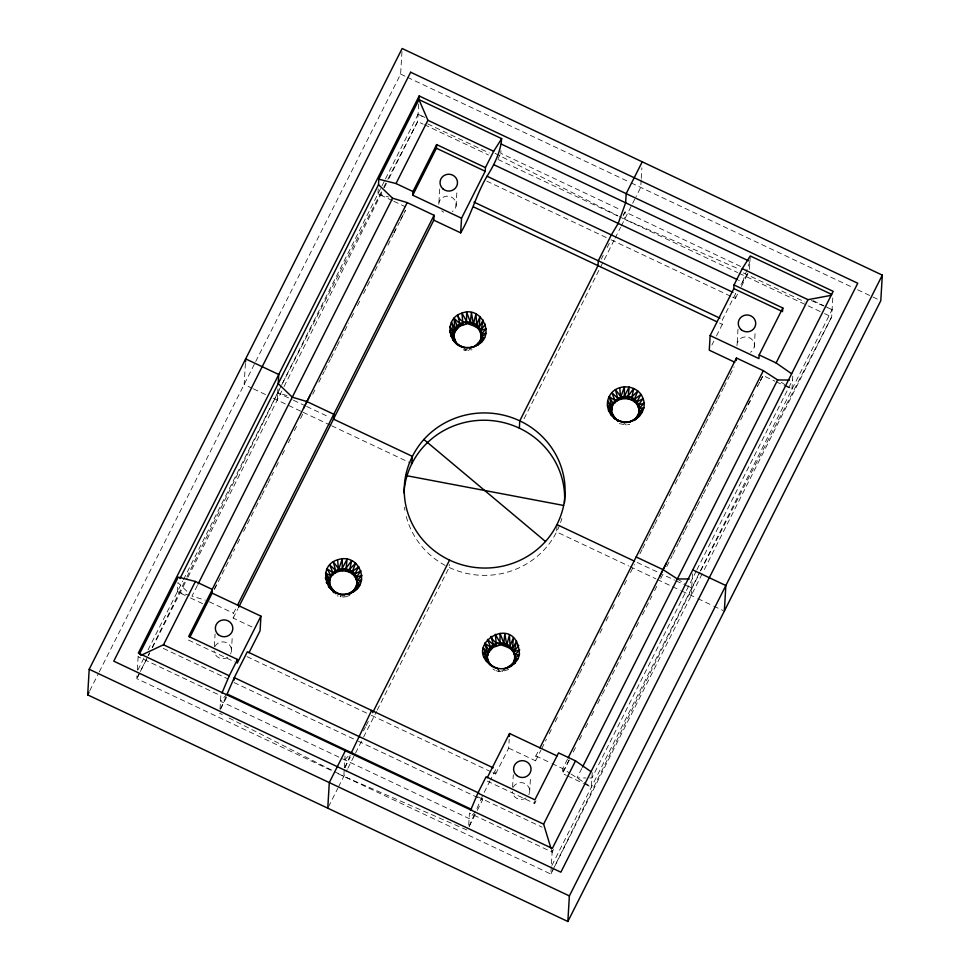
<?xml version="1.0" encoding="UTF-8"?>
<svg xmlns="http://www.w3.org/2000/svg" width="970" height="970" viewBox="0 0 970 970"><rect width="100%" height="100%" fill="white"/><g stroke="black" fill="none" stroke-linecap="round" stroke-linejoin="round"><path stroke-width="0.73" stroke-dasharray="4.85 3.64" d="M136.988 675.726L136.806 678.648L332.928 771.211M137.328 669.87L138.261 654.277M185.258 595.471L177.364 591.749L177.91 582.606L189.817 594.064M214.334 646.444L215.085 634.016M220.032 709.058L220.82 695.745L138.116 656.714M245.398 363.398L244.149 384.472L252.091 388.23M252.006 626.972L233.188 618.096L233.479 613.222L236.195 607.838M231.369 651.888L232.363 635.071M277.226 400.089L277.893 388.861M344.314 594.731L344.168 597.168L337.16 595.835M392.438 200.644L377.961 193.818L378.251 188.944M466.897 829.98L343.816 776.352L344.253 769.04M344.326 767.731L345.029 755.982M255.716 361.531L400.622 74.084L402.053 50.003M418.688 103.996L417.658 121.541L388.339 179.68M439.701 189.053L438.755 205.143A8.73 8.415 3.4 0 1 451.268 197.007A8.73 8.415 3.4 0 1 452.359 211.569M456.033 206.198L456.991 190.108M377.221 710.088L449.134 567.438L449.304 564.504M465.079 347.83L464.933 350.267L472.05 349.806M500.944 150.653L500.787 153.26L620.994 209.993M468.716 825.094L469.431 813.078L552.136 852.121L553.494 849.417M477.252 810.459L482.599 799.85L482.745 797.413M498.495 668.973L498.35 671.41L501.951 671.628L508.692 669.397M492.905 772.69L495.634 773.987L495.925 769.113L490.711 779.456M495.634 773.987L508.68 748.125L509.201 739.346M512.572 787.203L513.312 774.775M529.596 792.648L530.602 775.83M508.68 748.125L535.561 760.807L535.852 755.933L539.235 749.204M487.231 781.092L534.676 803.487L534.822 801.05M556.95 526.104L556.61 531.948L628.681 565.971M551.263 866.743L550.827 874.055L334.286 771.853M551.433 863.821L552.282 849.684M584.801 784.051L591.385 787.155L592.246 772.532M641.158 179.874L640.709 187.404L636.029 196.692M641.243 178.371L641.873 167.834M691.246 595.495L692.531 573.828M716.454 335.959L722.323 324.32L722.601 319.445L735.648 293.583L732.98 292.322M732.629 297.159L735.357 298.457L735.648 293.583M737.988 329.085L736.982 345.902A8.73 8.415 3.4 0 1 749.507 337.766A8.73 8.415 3.4 0 1 750.586 352.328M749.47 269.296L750.186 257.341M754.272 346.957L755.218 330.867M784.087 385.49L791.981 389.225L792.854 374.602M832.793 297.935L831.666 316.947L702.838 572.506M749.943 261.463L742.523 282.088L738.425 280.16M220.542 709.009L225.925 696.727M344.847 767.67L350.231 755.4M469.153 826.343L474.524 814.072M482.296 796.346L475.724 811.344L469.104 818.571L340.7 757.958M139.486 673.228L136.806 678.648L139.534 673.241M147.488 656.969L140.153 671.87L147.719 657.005M148.155 655.611L149.501 652.907M152.169 647.487L186.216 578.387M186.883 577.029L281.13 386.072M214.358 589.105L216.371 585.019M569.147 759.898L562.43 773.49L566.383 775.357M89.725 690.822L98.564 673.277M99.243 671.919L255.037 362.889M137.91 670.003L144.627 656.69M148.034 649.924L182.784 580.994M183.463 579.648L381.38 187.052M382.059 185.694L384.787 180.287M385.466 178.929L418.082 114.23L424.86 117.431M148.398 655.659L149.768 652.955M152.484 647.548L187.258 578.581M187.938 577.235L283.361 387.927M284.052 386.569L383.574 189.15M384.253 187.792L387.661 181.038M197.407 585.383L191.987 596.138L205.276 600.139M214.443 589.275L234.776 548.947M237.492 543.564L240.875 536.846M243.591 531.463L255.11 508.619M255.789 507.274L261.209 496.519M261.888 495.173L267.308 484.418M267.987 483.072L273.407 472.317M276.111 466.934L279.505 460.216M282.209 454.845L285.604 448.116M288.32 442.744L291.703 436.015M294.419 430.644L297.802 423.914M300.518 418.543L303.901 411.826M312.716 394.341L316.099 387.624M318.815 382.241L324.235 371.486M324.914 370.14L330.333 359.385M331.012 358.039L336.432 347.284M337.111 345.95L348.63 323.095M351.346 317.711L354.729 310.994M357.445 305.611L360.828 298.893M363.544 293.51L385.223 250.49M387.939 245.119L393.359 234.364M394.038 233.018L399.458 222.263M400.137 220.917L405.557 210.163L400.016 220.857M233.188 618.096L237.941 608.687M220.614 709.046L226.64 697.103M498.119 158.571L500.12 154.582M344.92 767.706L350.267 757.097M363.507 730.834L365.472 726.954M366.114 725.657L369.376 719.194M601.279 259.184L603.231 255.304M607.135 247.544L610.397 241.081M623.092 215.91L625.092 211.933L741.201 266.726M328.442 806.858L337.803 788.283M338.469 786.961L347.224 769.586M347.915 768.24L362.901 738.485M363.592 737.139L376.542 711.446M524.067 418.785L614.434 239.529M615.113 238.171L620.57 227.356M621.249 225.998L632.016 204.646M632.682 203.324L635.362 198.013M484.2 792.393L490.056 780.753M469.225 826.379L476.585 811.793M711.883 345.017L713.847 341.137M735.357 298.457L738.703 291.825M741.371 286.514L748.064 273.249M535.561 760.807L540.981 750.053M541.66 748.707L546.401 739.298M549.117 733.914L552.5 727.197M555.216 721.813L558.599 715.096M561.315 709.725L572.833 686.869M573.512 685.523L578.932 674.768M579.611 673.422L585.031 662.668M587.735 657.284L591.13 650.567M593.834 645.183L597.229 638.466M599.933 633.095L603.328 626.365M606.044 620.994L609.427 614.265M612.143 608.893L615.526 602.164M618.242 596.792L621.624 590.075M624.34 584.692L627.723 577.974M630.439 572.591L634.501 564.528M639.921 553.773L641.958 549.735M642.637 548.389L648.057 537.635M648.736 536.301L654.156 525.546M654.835 524.2L666.354 501.344M669.07 495.961L672.452 489.244M675.168 483.86L698.885 436.815M699.564 435.469L704.984 424.714M705.663 423.369L711.083 412.614M711.762 411.268L717.182 400.513M717.861 399.167L723.28 388.412M723.96 387.066L729.379 376.311M730.058 374.966L734.12 366.902M534.676 803.487L536.022 800.796M567.474 759.207L562.721 768.616L562.43 773.49L569.208 760.043M573.282 751.98L576.665 745.263M579.381 739.88L582.764 733.162M585.48 727.779L588.863 721.062M591.579 715.678L594.962 708.961M597.678 703.589L601.739 695.514M602.418 694.168L607.838 683.413M608.517 682.08L621.394 656.532M624.11 651.149L627.493 644.432M630.209 639.06L633.592 632.331M636.308 626.96L639.691 620.23M642.407 614.859L651.888 596.029M654.604 590.657L657.987 583.94M660.703 578.557L662.74 574.519L674.574 580.108M666.802 566.456L672.222 555.701M672.901 554.355L678.321 543.6M679 542.254L684.42 531.499M685.099 530.166L690.519 519.411M691.198 518.065L696.618 507.31M697.297 505.964L702.716 495.209M703.395 493.863L708.815 483.108M709.494 481.763L737.964 425.296M740.668 419.925L753.544 394.378M757.618 386.315L759.643 382.277L757.521 386.266M760.322 380.931L763.038 375.56L774.872 381.149M581.794 768.47L577.053 777.891L585.977 777.964M696.29 570.978L591.93 778.013L587.468 777.976M696.969 569.632L792.526 380.082M551.93 865.41L699.819 572.058M700.498 570.712L832.102 309.636L825.324 306.435M702.159 573.864L550.827 874.055L700 572.07M393.808 232.909L395.881 228.896M747.858 405.011L749.931 400.986M760.274 380.907L763.038 375.56M281.821 384.726L383.004 188.677M383.696 187.331L387.163 180.614M387.854 179.28L417.658 121.541L423.102 124.111M700.692 570.736L831.666 316.947L822.136 312.449M623.564 214.479L625.092 211.933L624.656 219.244L739.443 269.26M740.995 284.646L747.87 273.152M227.113 693.999L220.493 701.225L339.33 757.315M344.799 759.898L350.473 753.702M472.196 347.369L468.522 350.485L468.668 348.048L464.933 350.267L461.514 349.164M504.703 669.288L501.951 671.628L502.096 669.191L498.35 671.41L496.07 670.67M349.83 595.459L344.168 597.168L340.712 594.513L340.567 596.95L337.305 593.397M619.272 423.623L626.28 424.957L629.809 424.266M377.961 193.818L388.594 197.007M286.974 395.578L277.662 392.777L292.14 399.616M177.364 591.749L189.332 595.337M811.356 300.591L826.573 307.223M827.956 307.829L832.102 309.636M400.622 74.084L406.078 76.666M407.436 77.309L629.797 182.251M631.155 182.893L852.145 287.205M857.601 289.775L879.438 300.082M813.127 300.676L823.966 305.792M427.685 123.917L489.329 153.017M743.408 272.934L805.052 302.034M424.46 124.754L488.468 154.957M497.998 159.456L617.854 216.031M619.212 216.674L737.697 272.594M739.055 273.237L820.778 311.807M486.746 181.111L606.953 237.856M611.051 239.784L731.259 296.517M719.582 323.034L722.323 324.32M393.759 201.263L405.593 206.852M776.194 381.768L782.778 384.872M293.449 400.234L305.295 405.824M306.617 406.442L329.461 417.221M637.205 562.467L658.703 572.627M675.896 580.739L682.468 583.843M683.789 584.461L691.683 588.184L684.517 583.552M253.412 388.849L266.641 395.093M273.261 398.221L301.706 411.644M303.077 412.286L330.273 425.127M331.631 425.769L410.516 462.993M630.051 566.613L655.89 578.811M657.248 579.454L680.37 590.366M681.728 591.009L696.545 597.993M697.866 598.623L712.416 605.486M713.738 606.117L723.002 610.482M209.29 601.8L233.479 613.222M535.852 755.933L550.633 762.905M551.978 763.548L562.721 768.616L569.887 773.248M190.52 597.957L204.997 604.783M567.705 775.976L583.491 783.433M247.035 656.641L367.242 713.386M371.34 715.314L491.535 772.047M188.471 640.091L234.558 661.831M163.299 648.396L227.671 678.782M477.652 796.77L542.036 827.155M233.988 682.516L355.566 739.892M358.294 741.177L482.599 799.85M418.082 114.23L424.836 117.661M495.039 153.345L617.914 215.813M219.608 713.205L222.312 714.575M229.053 718.006L333.013 770.859M334.371 771.538L343.816 776.352M492.93 669.021L494.942 670.306M781.238 382.265L784.815 384.581M786.015 385.357L791.981 389.225M677.351 578.92L683.329 582.776M571.087 774.024L583.018 781.747M584.219 782.523L591.385 787.155M622.837 422.302L626.28 424.957M551.275 849.32L552.136 852.121M561.872 518.404A80.437 77.551 3.4 0 1 560.563 522.563M559.569 525.291A80.437 77.551 3.4 0 1 449.134 567.438M445.133 565.413A80.437 77.551 3.4 0 1 405.46 513.094M404.902 510.244A80.437 77.551 3.4 0 1 404.466 507.358M513.166 787.313A8.73 8.415 3.4 0 1 524.831 783.457A8.73 8.415 3.4 0 1 528.88 794.721M525.922 798.007A8.73 8.415 3.4 0 1 512.305 791.581M214.928 646.553A8.73 8.415 3.4 0 1 226.604 642.698A8.73 8.415 3.4 0 1 230.642 653.962M227.683 657.248A8.73 8.415 3.4 0 1 214.079 650.821M443.654 212.139A8.73 8.415 3.4 0 1 441.75 210.914"/><path stroke-width="1.45" d="M87.688 694.872L89.204 669.276L402.138 48.5L882.312 275.128L880.796 300.724L567.862 921.5L87.688 694.872L89.046 692.168M189.829 637.399L212.139 593.131L212.357 589.469L195.406 581.466L178.237 577.126L139.474 654.01M245.495 361.895L245.665 358.888L278.754 374.505L278.208 383.647L292.285 397.179L306.908 401.568L333.777 414.251L333.486 419.125L412.311 456.324L411.874 463.636M234.134 680.079L234.279 677.642L247.326 651.767L493.196 767.816M212.357 589.469L188.689 636.429L237.48 659.454L237.262 663.116L260.942 616.156L212.139 593.131M260.942 616.156L260.069 630.779L248.987 652.761M329.424 584.789C325.483 565.061 359.13 562.624 356.936 583.006C355.99 568.869 335.402 566.638 329.788 578.896L329.424 584.789L335.729 593.652M331.025 588.535L329.57 582.352L325.556 573.161L330.916 575.598L332.758 575.149L332.904 572.712L329.715 564.928L335.596 570.421L338.663 571.318L337.596 559.811C360.949 551.748 372.407 588.281 347.83 594.052C326.623 599.727 315.929 566.056 337.596 559.811M327.775 808.18L329.291 782.596L345.344 750.756M179.947 578.581L378.506 184.676L378.833 179.195L418.955 99.607L419.173 95.945L833.194 291.352L552.342 848.459L138.334 653.053L419.173 95.945M356.208 579.599L356.354 577.162L360.986 570.857L354.741 574.058L352.207 573.888L352.353 571.451L355.65 563.243L349.345 569.523L345.793 570.857L347.09 559.193L342.337 568.202L338.663 571.318M461.538 218.226L412.747 195.2L412.965 191.539L436.633 144.578L485.424 167.616L485.206 171.266L461.538 218.226L460.665 232.848L433.796 220.166L434.075 215.291L407.206 202.597L392.583 198.207L378.506 184.676M412.747 195.2L436.415 148.24L436.633 144.578M469.844 347.83L473.99 346.69C467.71 348.727 461.053 347.284 455.936 343.271L456.264 342.204L449.631 331.122L453.924 335.693L453.778 338.13C450.698 315.068 486.879 317.675 481.071 339.779L475.409 345.829C496.822 338.312 482.381 304.75 461.938 313.14C443.993 318.208 447.388 345.344 465.079 347.83L459.95 345.829L452.747 339.803L454.651 339.088L453.924 335.693L449.91 326.502L454.13 332.225L453.984 334.662L457.246 326.041L454.057 318.257L459.938 323.75L459.792 326.187L455.124 331.376L454.057 318.257M454.506 341.525L454.651 339.088L450.601 335.656M457.246 326.041L457.1 328.478L459.938 323.75L457.646 315.201C461.768 327.06 477.689 321.737 481.423 333.886L481.071 339.779M463.005 324.647L461.938 313.14L466.679 321.519L470.123 324.174L471.432 312.522L473.542 325.289L470.268 321.737L466.631 312.231L466.534 323.956L459.792 326.187L463.151 322.21M460.665 232.848C471.529 214.54 476.173 194.558 487.037 176.237C494.179 164.912 500.593 152.108 501.66 138.637L418.955 99.607L427.903 120.268L493.657 151.296L501.66 138.637M480.55 332.916L483.181 320.027L479.083 327.375L478.937 329.812L476.694 324.768L475.979 313.989L473.687 322.852L476.549 327.205L476.694 324.768L479.992 316.559L479.083 327.375L481.278 336.323M514.706 657.466L514.124 651.622L519.726 649.851L514.852 655.029L519.435 654.471C518.016 661.431 512.269 666.548 505.612 668.512L511.517 664.668L514.488 660.922L514.852 655.029C511.105 642.88 495.185 648.202 491.062 636.344L493.354 644.892L490.517 649.621L490.662 647.184L484.842 643.255L488.686 650.082L488.541 652.519L493.209 647.329L493.354 644.892L487.474 639.4L490.662 647.184L487.413 655.805C489.389 632.404 523.63 644.286 513.36 664.22L514.633 658.485L519.435 654.471C517.325 607.547 453.608 650.385 498.495 668.973L493.366 666.972L486.164 660.946L488.068 660.23L483.327 647.645L487.558 653.368L487.267 658.109M496.422 645.79L495.355 634.283L500.096 642.661L503.551 645.317L504.849 633.653L506.958 646.42L503.685 642.88L500.059 633.361L499.95 645.098L493.209 647.329L496.567 643.352M519.35 428.158L519.774 420.847L598.017 265.647L598.308 260.772L611.342 234.91L618.217 223.415L625.638 202.791L626.183 193.648L642.225 161.82M509.371 736.424L509.541 733.502L556.986 755.885M567.862 921.5L569.378 895.916L882.312 275.128M613.149 416.324C602.976 395.263 640.333 387.091 639.048 410.795C638.102 396.657 617.514 394.426 611.9 406.685L611.621 411.425M625.238 422.447L617.708 420.289C630.985 427.952 648.797 413.075 643.11 398.646C638.296 384.047 615.756 382.665 609.196 396.56L613.04 403.387L611.755 409.122M613.04 403.387L614.883 402.938L615.029 400.501L611.84 392.717L617.72 398.209L620.788 399.106L619.721 387.6M637.702 417.549L638.987 411.826L643.789 407.8L639.194 408.358L638.927 412.783M638.333 407.388L638.478 404.951L643.11 398.646L636.866 401.847L634.331 401.677L634.477 399.24L637.775 391.031L631.47 397.312L627.905 398.646L629.215 386.981L624.462 395.99L620.788 399.106M831.617 294.371L750.271 255.971L742.256 268.642L734.035 284.95L733.817 288.611L710.149 335.559L709.276 350.182L734.811 362.234M736.303 360.44L736.448 358.003L763.329 370.685L777.649 379.949L789.556 380.058M724.335 611.112L725.851 585.528L692.774 569.911M734.035 284.95L782.826 307.987L759.158 354.935L758.94 358.597L710.149 335.559M782.681 310.424L782.826 307.987M356.814 584.995L357.081 580.569L361.955 575.404L356.354 577.162L354.596 576.495L354.741 574.058L358.839 566.71L352.353 571.451L349.2 571.961L351.649 560.672L345.926 568.42L342.192 570.639L342.301 558.902L338.809 568.881L333.304 561.86L335.596 570.421L335.45 572.858L332.904 572.712L327.072 568.772L330.916 575.598L329.642 581.333M356.79 585.322L357.081 580.569L361.664 580.024L356.863 584.037L354.135 591.324M638.915 413.111L639.194 408.358L644.068 403.193L638.478 404.951L636.72 404.284L636.866 401.847L640.964 394.499L634.477 399.24L631.324 399.749L633.762 388.461L628.051 396.209L624.316 398.428L624.425 386.69L620.933 396.669L615.429 389.649L617.72 398.209L617.575 400.646L615.029 400.501L609.196 396.56C604.358 405.884 609.839 417.621 619.418 421.186L613.695 417.73L616.411 419.258L617.841 421.441M453.984 334.662L455.269 328.939L451.426 322.113L454.13 332.225M487.413 655.805L488.686 650.082M355.905 588.329L356.863 584.037L360.149 584.401L349.37 594.501M638.018 416.118L638.987 411.826M449.571 560.126A80.437 77.551 3.4 0 1 405.69 475.518C408.491 462.156 414.833 449.692 423.866 439.471A80.437 77.551 3.4 0 1 519.774 420.847A80.437 77.551 3.4 0 1 563.655 505.455C560.854 518.804 554.525 531.269 545.492 541.502A80.437 77.551 3.4 0 1 449.571 560.126L372.686 712.647M481.217 337.342L480.077 340.64L484.503 337.718L481.217 337.342L486.018 333.328L481.423 333.886L486.297 328.709L480.696 330.479L485.327 324.174M636.247 419.101L637.848 415.111L643.789 407.8M221.948 693.089L229.26 675.775L237.48 659.454M470.547 810.423L477.87 793.108L486.091 776.8L534.894 799.826L558.562 752.878L575.513 760.868L591.057 771.696M351.419 752.671L371.619 710.44M303.549 408.358L310.351 394.875M659.673 576.447L666.475 562.952M140.783 655.453L163.506 644.747L195.406 581.466M378.833 179.195L396.002 183.536L427.903 120.268M198.086 584.037L392.583 198.207M212.018 589.784L407.206 202.597M237.553 605.159L434.075 215.291M238.608 607.341L433.796 220.166M485.424 167.616L493.657 151.296M487.231 777.77L509.541 733.502M539.914 747.87L736.448 358.003M568.141 757.861L763.329 370.685M550.851 847.925L543.624 824.148L575.513 760.868M791.653 373.765L776.109 362.938L808.01 299.669L831.508 295.28M582.473 767.124L777.649 379.949M634.453 420.362L637.848 415.111L642.273 412.189C636.89 417.512 630.682 424.242 622.255 421.768L622.837 422.302L617.708 420.289M518.756 645.317L514.124 651.622L516.598 641.17L512.5 648.518L512.366 650.955L510.111 645.911L509.395 635.132L507.104 643.983L509.965 648.348L510.111 645.911L513.409 637.69L512.5 648.518L513.979 654.059M484.503 337.718L478.101 343.525L481.872 341.573L475.409 345.829M341.913 594.586L349.624 593.373M626.426 422.52L631.749 421.15M360.149 584.401L355.723 587.323L353.747 590.209L357.506 588.256L347.83 594.052L353.917 591.312L351.055 592.512M514.633 658.485L517.932 658.848L513.506 661.782L515.288 662.704L508.838 666.96L511.699 665.772L505.612 668.512M635.871 417.997L639.63 416.045L633.18 420.289L636.041 419.101L629.954 421.829M511.517 664.668L515.288 662.704M470.001 347.709L473.99 346.69M503.418 668.851L507.419 667.821C501.126 669.87 494.47 668.427 489.353 664.414L489.68 663.347L488.068 660.23L483.048 652.264L487.34 656.836L487.777 661.213M466.485 347.757L469.298 347.599M689.246 579.017L677.351 578.92L663.031 569.645L636.15 556.962M340.143 593.979L344.314 594.731M405.69 475.518L563.655 505.455M337.305 593.397L331.582 589.942L339.573 594.137M335.584 592.5L339.427 594.004M501.332 144.118L748.573 260.821M742.256 268.642L808.01 299.669M493.912 164.754L737.054 279.505M436.415 148.24L485.206 171.266M733.817 288.611L782.608 311.637M487.037 176.237L732.98 292.322M474.003 202.112L719.873 318.16M473.712 206.986L716.854 321.737M396.002 183.536L412.965 191.539M759.158 354.935L776.109 362.938M557.035 524.637L634.501 561.193M478.889 793.084L234.279 677.642L227.113 693.999L471.626 809.404M163.506 644.747L229.26 675.775M477.87 793.108L543.624 824.148M89.204 669.276L569.378 895.916M614.022 416.651L610.506 414.251L616.411 419.258L608.36 410.104L612.409 413.547L615.15 419.173M423.866 439.471L545.492 541.502M484.018 656.799L488.068 660.23M334.298 591.482L328.393 586.462L331.91 588.875L326.247 582.315L330.297 585.759L325.277 577.78L329.57 582.352M325.556 573.161L329.788 578.896M332.467 590.136L333.595 592.658M484.842 643.255L487.558 653.368M609.196 396.56L611.9 406.685L607.681 400.95L611.694 410.14L607.402 405.569L612.409 413.547L611.549 412.577L612.034 414.845M638.478 404.951L639.048 410.795M453.924 335.693L454.215 338.615M356.354 577.162L356.936 583.006M403.944 492.893A80.437 77.551 3.4 0 1 488.977 420.386A80.437 77.551 3.4 0 1 564.528 502.702M410.649 72.229L113.769 661.164L560.866 872.188L857.759 283.24L410.649 72.229M478.283 344.629L472.196 347.369L478.283 344.629M516.61 775.43A8.73 8.415 3.4 0 0 530.893 770.713A8.73 8.415 3.4 0 0 519.459 761.111A8.73 8.415 3.4 0 0 516.61 775.43M218.371 634.671A8.73 8.415 3.4 0 0 232.667 629.954A8.73 8.415 3.4 0 0 221.233 620.351A8.73 8.415 3.4 0 0 218.371 634.671M741.274 329.739A8.73 8.415 3.4 0 0 755.569 325.023A8.73 8.415 3.4 0 0 744.135 315.432A8.73 8.415 3.4 0 0 741.274 329.739M443.047 188.98A8.73 8.415 3.4 0 0 457.343 184.264A8.73 8.415 3.4 0 0 445.909 174.673A8.73 8.415 3.4 0 0 443.047 188.98"/></g></svg>
